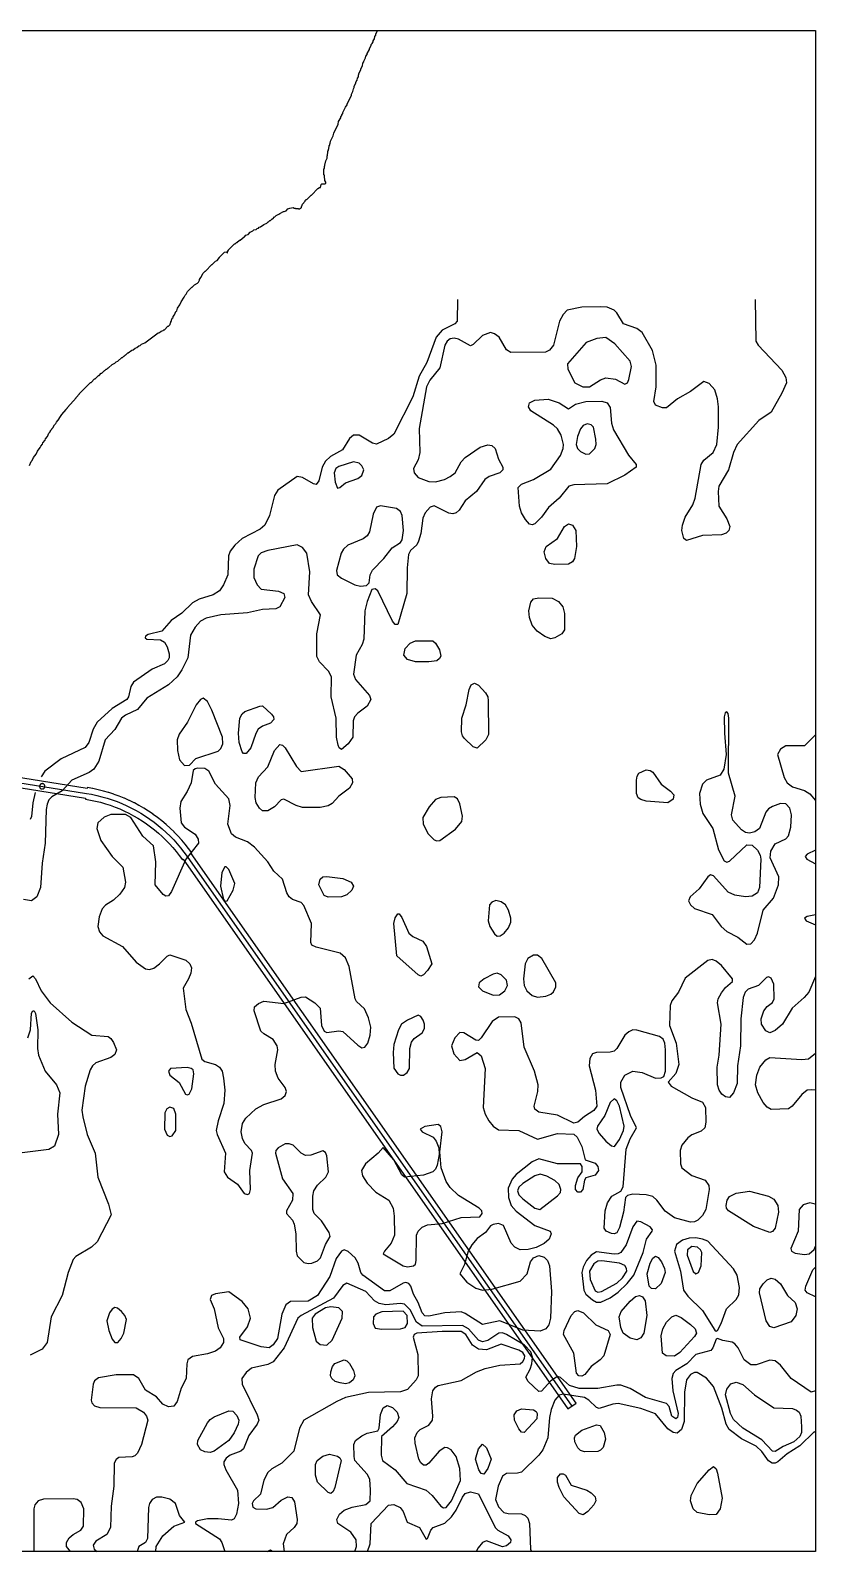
# Model space of a CAD drawing. Header units: metres. Extents: x 284000 to 318000, y 7632000 to 7666000.
# Drawn here: x 300450 to 318000, y 7632000 to 7666000 of the extents above; entities that cross this region are included whole.
import ezdxf

# ---------------------------------------------------------------- set-up
doc = ezdxf.new("R2010")
doc.units = ezdxf.units.M
doc.header["$LTSCALE"] = 10
for name, color, linetype in [('HV-DIEPTELIJN', 5, 'Continuous'), ('HV-GEUL', 5, 'Continuous'), ('HV-GEUL-AS', 1, 'Continuous'), ('HV-KUSTLIJN', 4, 'Continuous'), ('HV-ONDERGROND', 8, 'Continuous'), ('HV-SLEEPBOOT', 2, 'Continuous')]:
    doc.layers.add(name, color=color, linetype=linetype)
picture_1 = doc.add_image_def('image1.jpg', size_in_pixel=(3400, 3400))

msp = doc.modelspace()

# ---------------------------------------------------------------- linework, layer by layer
at = {"layer": 'HV-DIEPTELIJN'}
for points in [[(316646, 7659985), (316666, 7659055), (316720, 7658965), (317245, 7658407), (317334, 7658245), (317352, 7658125), (317245, 7657891), (317005, 7657470), (316735, 7657280), (316250, 7656745), (316165, 7656565), (316052, 7656175), (315840, 7655815), (315824, 7655695), (315838, 7655365), (316015, 7655084), (316086, 7654915), (316062, 7654825), (316002, 7654765), (315895, 7654728), (315475, 7654708), (315115, 7654598), (315053, 7654645), (315008, 7654825), (315022, 7654945), (315085, 7655118), (315253, 7655395), (315312, 7655545), (315439, 7656295), (315505, 7656393), (315708, 7656565), (315790, 7656745), (315833, 7657135), (315832, 7657585), (315810, 7657765), (315745, 7657963), (315625, 7658111), (315505, 7658150), (315205, 7657929), (314914, 7657765), (314665, 7657567), (314575, 7657561), (314425, 7657627), (314387, 7657705), (314440, 7658035), (314438, 7658515), (314354, 7658845), (314125, 7659250), (314005, 7659334), (313707, 7659445), (313559, 7659685), (313495, 7659748), (313345, 7659814), (313195, 7659825), (312775, 7659811), (312445, 7659744), (312355, 7659654), (312278, 7659505), (312142, 7658965), (312055, 7658851), (311965, 7658805), (311185, 7658802), (311095, 7658864), (310927, 7659145), (310825, 7659219), (310735, 7659246), (310555, 7659181), (310345, 7658980), (310285, 7658949), (310015, 7659098), (309925, 7659121), (309835, 7659107), (309768, 7659055), (309710, 7658965), (309603, 7658455), (309376, 7658185), (309301, 7658035), (309143, 7657105), (309154, 7656565), (309115, 7656404), (309016, 7656205), (309025, 7656109), (309115, 7656005), (309355, 7655921), (309505, 7655912), (309702, 7655965), (309835, 7656028), (309946, 7656115), (310080, 7656355), (310165, 7656453), (310503, 7656685), (310675, 7656737), (310765, 7656724), (310838, 7656655), (310915, 7656415), (311008, 7656235), (311010, 7656175), (310945, 7656110), (310705, 7656027), (310608, 7655965), (310423, 7655695), (310165, 7655484), (310034, 7655275), (309969, 7655215), (309895, 7655195), (309805, 7655212), (309475, 7655377), (309385, 7655341), (309271, 7655215), (309222, 7655095), (309175, 7654752), (309128, 7654585), (309085, 7654499), (308947, 7654375), (308899, 7654285), (308868, 7653985), (308860, 7653415), (308665, 7652722), (308605, 7652719), (308545, 7652796), (308215, 7653471), (308155, 7653520), (308084, 7653505), (307979, 7653235), (307928, 7653025), (307905, 7652395), (307868, 7652275), (307729, 7652035), (307670, 7651615), (307718, 7651495), (308026, 7651135), (308059, 7651045), (307980, 7650895), (307765, 7650743), (307691, 7650655), (307665, 7650565), (307653, 7650205), (307551, 7650055), (307405, 7649931), (307352, 7649965), (307326, 7650025), (307295, 7650205), (307283, 7650625), (307176, 7651105), (307180, 7651555), (307111, 7651675), (306912, 7651885), (306852, 7652005), (306853, 7652515), (306935, 7652935), (306735, 7653235), (306667, 7653385), (306699, 7653895), (306629, 7654315), (306535, 7654443), (306415, 7654500), (305758, 7654375), (305605, 7654322), (305541, 7654255), (305447, 7653955), (305446, 7653775), (305515, 7653608), (305605, 7653514), (305995, 7653467), (306114, 7653415), (306140, 7653325), (306025, 7653114), (305935, 7653073), (305635, 7653060), (305305, 7652984), (304705, 7652936), (304375, 7652861), (304255, 7652794), (304135, 7652660), (304026, 7652485), (303971, 7651975), (303836, 7651705), (303733, 7651555), (303535, 7651373), (303055, 7651075), (302845, 7650821), (302575, 7650695), (302487, 7650625), (302335, 7650371), (302119, 7650145), (301982, 7649665), (301866, 7649485), (301765, 7649416), (301375, 7649245), (301158, 7649005), (300925, 7648866), (300865, 7648802), (300821, 7648705), (300802, 7648585), (300778, 7647835), (300709, 7647385), (300676, 7646845), (300596, 7646635), (300475, 7646547), (300295, 7646578)], [(309998, 7659985), (309991, 7659505), (309934, 7659445), (309655, 7659303), (309522, 7659145), (309309, 7658575), (309137, 7658275), (308995, 7657810), (308575, 7656973), (308455, 7656881), (308185, 7656749), (308095, 7656775), (307795, 7656957), (307675, 7656955), (307585, 7656877), (307424, 7656625), (307154, 7656475), (307045, 7656373), (306973, 7656235), (306895, 7655933), (306835, 7655852), (306775, 7655864), (306535, 7656008), (306415, 7656027), (305982, 7655725), (305905, 7655605), (305795, 7655155), (305687, 7654945), (305587, 7654855), (305186, 7654645), (305020, 7654495), (304915, 7654363), (304877, 7654255), (304864, 7653835), (304765, 7653607), (304679, 7653475), (304534, 7653385), (304225, 7653285), (304071, 7653205), (303835, 7652973), (303595, 7652813), (303385, 7652573), (303085, 7652499), (303025, 7652462), (303018, 7652425), (303055, 7652391), (303355, 7652377), (303445, 7652327), (303505, 7652224), (303551, 7652065), (303548, 7651975), (303519, 7651915), (303445, 7651841), (303175, 7651722), (302755, 7651435), (302695, 7651333), (302639, 7651105), (302604, 7651045), (302275, 7650843), (301941, 7650535), (301855, 7650381), (301759, 7650085), (301675, 7649973), (301135, 7649717), (300775, 7649447), (300689, 7649313)], [(312944, 7658035), (313195, 7658190), (313315, 7658232), (313525, 7658205), (313735, 7658096), (313793, 7658125), (313825, 7658194), (313884, 7658485), (313859, 7658605), (313513, 7658995), (313315, 7659138), (313110, 7659115), (312871, 7659025), (312454, 7658545), (312466, 7658425), (312620, 7658125), (312800, 7658035), (312944, 7658035)], [(311725, 7654975), (311665, 7654950), (311605, 7654966), (311515, 7655066), (311428, 7655215), (311384, 7655365), (311353, 7655785), (311425, 7655861), (311695, 7655964), (312085, 7656190), (312295, 7656499), (312360, 7656655), (312368, 7656745), (312315, 7656955), (312235, 7657096), (312145, 7657178), (311635, 7657500), (311581, 7657585), (311605, 7657674), (311725, 7657735), (312025, 7657760), (312268, 7657675), (312475, 7657544), (312637, 7657645), (312865, 7657709), (313225, 7657710), (313341, 7657675), (313405, 7657575), (313437, 7657225), (313481, 7657075), (313820, 7656505), (313993, 7656295), (313988, 7656235), (313735, 7656060), (313345, 7655862), (312595, 7655840), (312487, 7655815), (312269, 7655545), (312031, 7655335), (311875, 7655117), (311725, 7654975)], [(312946, 7656535), (313068, 7656655), (313093, 7656745), (313090, 7656865), (313035, 7657135), (312985, 7657183), (312895, 7657207), (312805, 7657173), (312745, 7657098), (312679, 7656925), (312647, 7656745), (312680, 7656655), (312745, 7656591), (312865, 7656529), (312946, 7656535)], [(307365, 7655785), (307495, 7655891), (307765, 7655988), (307857, 7656055), (307900, 7656175), (307858, 7656265), (307795, 7656328), (307675, 7656360), (307345, 7656254), (307274, 7656205), (307238, 7656115), (307260, 7655905), (307315, 7655766), (307365, 7655785)], [(307962, 7653595), (308019, 7653655), (308044, 7653835), (308095, 7653935), (308353, 7654195), (308534, 7654435), (308721, 7654555), (308761, 7654615), (308792, 7654825), (308762, 7655155), (308725, 7655250), (308635, 7655315), (308275, 7655372), (308185, 7655343), (308113, 7655185), (308026, 7654795), (307975, 7654707), (307885, 7654638), (307548, 7654495), (307448, 7654405), (307397, 7654315), (307290, 7653925), (307308, 7653835), (307405, 7653758), (307705, 7653605), (307825, 7653580), (307962, 7653595)], [(312475, 7654071), (312175, 7654062), (312055, 7654088), (311970, 7654195), (311936, 7654345), (311976, 7654465), (312235, 7654645), (312391, 7654915), (312475, 7654973), (312565, 7654940), (312642, 7654825), (312657, 7654465), (312612, 7654195), (312565, 7654120), (312475, 7654071)], [(312175, 7652422), (312085, 7652403), (311950, 7652455), (311774, 7652575), (311665, 7652703), (311605, 7652875), (311593, 7653025), (311635, 7653222), (311695, 7653298), (311815, 7653319), (312115, 7653308), (312256, 7653235), (312349, 7653115), (312391, 7652965), (312390, 7652605), (312326, 7652515), (312175, 7652422)], [(309355, 7651885), (309055, 7651887), (308875, 7651940), (308795, 7652035), (308828, 7652185), (308935, 7652301), (309055, 7652354), (309445, 7652354), (309505, 7652302), (309592, 7652155), (309625, 7652016), (309595, 7651958), (309535, 7651911), (309355, 7651885)], [(310435, 7649957), (310345, 7649985), (310154, 7650175), (310109, 7650235), (310089, 7650325), (310090, 7650625), (310188, 7650925), (310255, 7651266), (310305, 7651375), (310375, 7651412), (310465, 7651362), (310624, 7651195), (310674, 7651105), (310684, 7651015), (310687, 7650265), (310627, 7650145), (310435, 7649957)], [(304008, 7649575), (304147, 7649725), (304645, 7649891), (304705, 7649949), (304748, 7650055), (304745, 7650205), (304504, 7650805), (304405, 7650997), (304315, 7651073), (304255, 7651047), (304157, 7650925), (303962, 7650535), (303775, 7650273), (303728, 7650145), (303734, 7649905), (303779, 7649695), (303895, 7649573), (304008, 7649575)], [(305275, 7649836), (305215, 7649839), (305185, 7649875), (305114, 7650085), (305103, 7650295), (305134, 7650625), (305185, 7650728), (305245, 7650778), (305575, 7650898), (305635, 7650900), (305841, 7650715), (305882, 7650655), (305890, 7650595), (305815, 7650514), (305635, 7650450), (305544, 7650385), (305485, 7650287), (305377, 7649965), (305275, 7649836)], [(316551, 7645585), (316632, 7645675), (316703, 7645825), (316825, 7646337), (317056, 7646605), (317168, 7646905), (317175, 7647085), (316988, 7647505), (316998, 7647655), (317095, 7647821), (317335, 7647931), (317395, 7647996), (317446, 7648195), (317464, 7648465), (317424, 7648615), (317335, 7648715), (317215, 7648717), (317035, 7648656), (316945, 7648602), (316885, 7648530), (316745, 7648165), (316645, 7648089), (316525, 7648054), (316435, 7648072), (316345, 7648131), (316152, 7648345), (316120, 7648465), (316205, 7648885), (316054, 7649395), (316060, 7650625), (316045, 7650735), (316015, 7650767), (315982, 7650745), (315960, 7650655), (315964, 7650295), (316004, 7649815), (315950, 7649485), (315865, 7649351), (315565, 7649242), (315476, 7649155), (315405, 7648945), (315417, 7648705), (315482, 7648495), (315707, 7648165), (315828, 7647685), (315955, 7647438), (316015, 7647408), (316075, 7647428), (316465, 7647795), (316585, 7647786), (316705, 7647680), (316762, 7647565), (316776, 7647475), (316750, 7646845), (316699, 7646725), (316585, 7646652), (316435, 7646635), (316195, 7646668), (316045, 7646738), (315715, 7647101), (315655, 7647125), (315595, 7647084), (315397, 7646815), (315198, 7646635), (315162, 7646545), (315205, 7646452), (315295, 7646376), (315685, 7646239), (315891, 7645975), (316015, 7645863), (316260, 7645735), (316465, 7645574), (316551, 7645585)], [(305755, 7648554), (305635, 7648557), (305569, 7648615), (305494, 7648735), (305471, 7648855), (305490, 7649185), (305545, 7649318), (305755, 7649540), (305905, 7649908), (306025, 7650039), (306085, 7650027), (306145, 7649966), (306394, 7649545), (306505, 7649439), (307345, 7649553), (307465, 7649479), (307640, 7649275), (307649, 7649185), (307585, 7649063), (307345, 7648885), (307195, 7648721), (307105, 7648669), (306925, 7648630), (306535, 7648629), (306388, 7648675), (306115, 7648817), (306055, 7648799), (305905, 7648644), (305755, 7648554)], [(318000, 7650255), (317755, 7650006), (317335, 7650013), (317215, 7649933), (317152, 7649815), (317299, 7649305), (317362, 7649185), (317485, 7649092), (317755, 7649008), (317875, 7648937), (317995, 7648791), (318000, 7648781)], [(305345, 7640005), (305369, 7640095), (305353, 7640515), (305411, 7640905), (305391, 7640965), (305245, 7641123), (305189, 7641235), (305162, 7641385), (305193, 7641565), (305264, 7641685), (305491, 7641895), (305665, 7641990), (306055, 7642118), (306143, 7642195), (306174, 7642285), (306145, 7642375), (305985, 7642585), (305927, 7642735), (305924, 7642885), (305982, 7643215), (305969, 7643305), (305875, 7643445), (305665, 7643570), (305599, 7643635), (305451, 7644085), (305456, 7644175), (305545, 7644251), (305665, 7644301), (306115, 7644253), (306505, 7644393), (306595, 7644398), (306806, 7644265), (306925, 7644145), (306953, 7643755), (307015, 7643629), (307075, 7643605), (307345, 7643642), (307435, 7643627), (307765, 7643316), (307855, 7643259), (307928, 7643275), (307995, 7643365), (308046, 7643545), (308062, 7643725), (308005, 7643927), (307915, 7644131), (307739, 7644295), (307707, 7644355), (307571, 7645075), (307495, 7645272), (307375, 7645375), (306835, 7645510), (306742, 7645555), (306720, 7645615), (306734, 7646035), (306565, 7646444), (306505, 7646506), (306309, 7646575), (306235, 7646632), (306184, 7646725), (306085, 7647032), (305889, 7647205), (305757, 7647415), (305457, 7647745), (305304, 7647865), (305035, 7647971), (304943, 7648045), (304865, 7648255), (304918, 7648675), (304887, 7648825), (304585, 7649153), (304435, 7649447), (304345, 7649505), (304195, 7649512), (304135, 7649499), (304088, 7649455), (304046, 7649185), (303955, 7648989), (303811, 7648765), (303793, 7648615), (303817, 7648285), (303895, 7648190), (304135, 7648033), (304200, 7647925), (304204, 7647835), (303921, 7647475), (303606, 7646755), (303535, 7646655), (303475, 7646648), (303415, 7646690), (303235, 7646905), (303256, 7647415), (303204, 7647775), (302965, 7647990), (302695, 7648407), (302575, 7648474), (302245, 7648472), (302095, 7648413), (301955, 7648285), (301938, 7648165), (302025, 7647895), (302277, 7647535), (302518, 7647295), (302576, 7646965), (302550, 7646845), (302447, 7646695), (302305, 7646561), (302125, 7646445), (302056, 7646365), (301988, 7646185), (301955, 7645975), (301993, 7645855), (302065, 7645764), (302508, 7645525), (302815, 7645175), (303025, 7645026), (303115, 7645008), (303205, 7645038), (303336, 7645135), (303505, 7645312), (303565, 7645337), (303925, 7645221), (304015, 7645135), (304049, 7645045), (304034, 7644925), (303985, 7644798), (303862, 7644595), (303927, 7644115), (304045, 7643810), (304284, 7643005), (304345, 7642951), (304585, 7642885), (304675, 7642830), (304734, 7642735), (304768, 7642585), (304796, 7642315), (304773, 7642015), (304644, 7641625), (304605, 7641415), (304623, 7641325), (304808, 7640905), (304777, 7640485), (304855, 7640367), (305079, 7640215), (305225, 7640005), (305305, 7639980), (305345, 7640005)], [(314695, 7648732), (314215, 7648776), (314095, 7648808), (314035, 7648850), (313999, 7648945), (313994, 7649245), (314009, 7649335), (314047, 7649395), (314215, 7649474), (314305, 7649461), (314365, 7649419), (314545, 7649155), (314755, 7649000), (314828, 7648915), (314815, 7648816), (314695, 7648732)], [(300557, 7648966), (300502, 7648735), (300475, 7648429), (300445, 7648361)], [(309601, 7647895), (309955, 7648144), (310091, 7648315), (310106, 7648435), (310045, 7648713), (309994, 7648825), (309925, 7648871), (309625, 7648853), (309505, 7648807), (309364, 7648645), (309224, 7648405), (309228, 7648255), (309342, 7648045), (309475, 7647911), (309535, 7647885), (309601, 7647895)], [(318000, 7647678), (317815, 7647585), (317771, 7647535), (317804, 7647475), (318000, 7647374)], [(304851, 7646545), (304983, 7646785), (305022, 7646935), (304885, 7647243), (304825, 7647307), (304795, 7647308), (304728, 7647175), (304698, 7646875), (304765, 7646575), (304795, 7646537), (304851, 7646545)], [(307405, 7646634), (307105, 7646624), (307015, 7646661), (306898, 7646905), (306925, 7647027), (306985, 7647078), (307075, 7647087), (307435, 7647043), (307623, 7646965), (307671, 7646875), (307633, 7646785), (307525, 7646681), (307405, 7646634)], [(310953, 7645765), (311036, 7645825), (311136, 7645945), (311188, 7646065), (311187, 7646155), (311137, 7646335), (311068, 7646455), (310975, 7646525), (310855, 7646550), (310762, 7646515), (310710, 7646455), (310680, 7646095), (310719, 7645975), (310825, 7645805), (310885, 7645759), (310953, 7645765)], [(309175, 7644864), (309115, 7644889), (308641, 7645315), (308570, 7646035), (308605, 7646165), (308665, 7646251), (308695, 7646254), (308755, 7646176), (308905, 7645823), (308995, 7645748), (309222, 7645645), (309307, 7645525), (309421, 7645135), (309326, 7644985), (309235, 7644892), (309175, 7644864)], [(318000, 7646233), (317815, 7646196), (317754, 7646155), (317793, 7646095), (318000, 7646005)], [(311968, 7644415), (312085, 7644456), (312145, 7644511), (312197, 7644625), (312191, 7644715), (311878, 7645255), (311785, 7645328), (311695, 7645334), (311572, 7645255), (311505, 7645135), (311474, 7644805), (311484, 7644655), (311545, 7644531), (311665, 7644428), (311785, 7644394), (311968, 7644415)], [(318000, 7644855), (317848, 7644505), (317747, 7644385), (317479, 7644145), (317264, 7643785), (317095, 7643647), (316975, 7643597), (316885, 7643637), (316791, 7643785), (316784, 7643905), (316843, 7644085), (316915, 7644181), (317035, 7644274), (317071, 7644355), (317068, 7644685), (317005, 7644817), (316945, 7644845), (316903, 7644835), (316727, 7644655), (316495, 7644568), (316423, 7644505), (316385, 7644385), (316328, 7643905), (316321, 7643305), (316253, 7642855), (316248, 7642465), (316165, 7642252), (316075, 7642150), (315985, 7642162), (315905, 7642225), (315844, 7642315), (315806, 7642435), (315798, 7642825), (315847, 7643095), (315888, 7643785), (315806, 7644265), (315825, 7644355), (315895, 7644489), (315985, 7644605), (316146, 7644745), (316146, 7644805), (315895, 7645103), (315775, 7645196), (315685, 7645234), (315595, 7645209), (315085, 7644819), (314939, 7644505), (314785, 7644307), (314749, 7644205), (314737, 7643755), (314884, 7643365), (314940, 7642885), (314875, 7642688), (314704, 7642495), (314769, 7642405), (315235, 7642143), (315470, 7642045), (315541, 7641925), (315548, 7641595), (315524, 7641475), (315445, 7641399), (315235, 7641315), (315145, 7641249), (315010, 7641085), (314975, 7640965), (314978, 7640665), (315010, 7640575), (315235, 7640404), (315529, 7640305), (315612, 7640185), (315620, 7640095), (315547, 7639645), (315475, 7639512), (315366, 7639405), (315295, 7639368), (315205, 7639363), (314845, 7639458), (314635, 7639605), (314455, 7639852), (314365, 7639937), (314215, 7639971), (313915, 7639988), (313795, 7639960), (313753, 7639915), (313705, 7639585), (313615, 7639246), (313555, 7639127), (313495, 7639100), (313435, 7639110), (313320, 7639165), (313273, 7639225), (313299, 7639615), (313351, 7639795), (313448, 7639945), (313645, 7640058), (313702, 7640155), (313765, 7640995), (313855, 7641223), (313997, 7641475), (313866, 7641745), (313648, 7642375), (313649, 7642495), (313740, 7642645), (313915, 7642735), (314125, 7642709), (314425, 7642584), (314545, 7642588), (314611, 7642615), (314644, 7642735), (314645, 7643215), (314634, 7643365), (314597, 7643455), (314515, 7643509), (314005, 7643655), (313915, 7643660), (313825, 7643618), (313735, 7643539), (313555, 7643247), (313495, 7643188), (313405, 7643164), (313105, 7643155), (313015, 7643123), (312955, 7643021), (312941, 7642855), (313078, 7642315), (313110, 7641955), (313045, 7641856), (312835, 7641727), (312685, 7641601), (312595, 7641578), (312235, 7641752), (311815, 7641821), (311725, 7641886), (311709, 7641955), (311795, 7642285), (311799, 7642435), (311716, 7642735), (311489, 7643275), (311420, 7643815), (311365, 7643907), (311275, 7643956), (310915, 7643948), (310769, 7643845), (310525, 7643483), (310465, 7643427), (310405, 7643431), (310135, 7643592), (310045, 7643602), (309934, 7643485), (309861, 7643305), (309916, 7643125), (310045, 7642974), (310165, 7642995), (310435, 7643157), (310525, 7643081), (310618, 7642795), (310568, 7641925), (310615, 7641775), (310697, 7641625), (310797, 7641505), (310915, 7641425), (311365, 7641411), (311785, 7641219), (312235, 7641341), (312595, 7641333), (312668, 7641265), (312778, 7641055), (312850, 7640755), (313075, 7640683), (313135, 7640605), (313145, 7640515), (313075, 7640411), (312865, 7640355), (312836, 7640305), (312798, 7640095), (312745, 7640037), (312685, 7640030), (312637, 7640095), (312634, 7640185), (312685, 7640353), (312784, 7640485), (312783, 7640605), (312745, 7640665), (312235, 7640669), (311815, 7640779), (311665, 7640708), (311305, 7640425), (311215, 7640327), (311126, 7640125), (311135, 7639915), (311198, 7639735), (311305, 7639605), (311725, 7639290), (312066, 7639165), (312091, 7639105), (312044, 7638985), (311935, 7638883), (311755, 7638795), (311575, 7638749), (311395, 7638743), (311275, 7638804), (311193, 7638895), (311023, 7639285), (310915, 7639332), (310795, 7639314), (310735, 7639281), (310624, 7639135), (310435, 7639001), (310315, 7638859), (310236, 7638715), (310149, 7638415), (310048, 7638205), (310202, 7638025), (310405, 7637890), (310555, 7637845), (310765, 7637868), (311395, 7638044), (311552, 7638205), (311629, 7638475), (311692, 7638565), (311815, 7638615), (311935, 7638581), (312007, 7638505), (312049, 7638385), (312097, 7637815), (312072, 7637215), (312036, 7637065), (311971, 7636975), (311845, 7636926), (311455, 7636946), (310945, 7637155), (310555, 7637072), (310165, 7637324), (310075, 7637355), (309715, 7637338), (309355, 7637265), (309265, 7637270), (309204, 7637335), (309115, 7637566), (309010, 7637755), (308954, 7637935), (308905, 7637994), (308845, 7638013), (308785, 7638001), (308485, 7637830), (308365, 7637825), (307883, 7638175), (307839, 7638235), (307774, 7638445), (307709, 7638565), (307555, 7638708), (307465, 7638743), (307405, 7638713), (307285, 7638552), (307144, 7638145), (306866, 7637725), (306655, 7637599), (306265, 7637589), (306157, 7637515), (306069, 7637305), (305971, 7636765), (305875, 7636620), (305785, 7636556), (305605, 7636574), (305137, 7636735), (305130, 7636795), (305305, 7637021), (305368, 7637215), (305314, 7637425), (305185, 7637591), (304885, 7637806), (304585, 7637762), (304494, 7637725), (304468, 7637635), (304558, 7637425), (304645, 7636999), (304765, 7636765), (304765, 7636675), (304691, 7636555), (304585, 7636477), (304405, 7636417), (304075, 7636357), (303968, 7636285), (303944, 7636195), (303931, 7635865), (303816, 7635655), (303732, 7635355), (303655, 7635251), (303540, 7635235), (303411, 7635295), (303265, 7635458), (303025, 7635611), (302873, 7635865), (302755, 7635950), (302365, 7635952), (301975, 7635880), (301885, 7635819), (301854, 7635745), (301810, 7635385), (301825, 7635323), (301885, 7635255), (302005, 7635217), (302815, 7635210), (302980, 7635115), (303045, 7635025), (303072, 7634935), (302931, 7634395), (302845, 7634202), (302785, 7634142), (302725, 7634120), (302425, 7634102), (302365, 7634060), (302323, 7633975), (302312, 7633465), (302255, 7633015), (302239, 7632535), (302155, 7632381), (301915, 7632233), (301856, 7632145), (301874, 7632055), (301939, 7632000)], [(310933, 7644445), (311052, 7644535), (311113, 7644655), (311088, 7644775), (310975, 7644894), (310885, 7644925), (310795, 7644907), (310589, 7644805), (310477, 7644715), (310466, 7644625), (310557, 7644535), (310795, 7644440), (310933, 7644445)], [(300415, 7644800), (300505, 7644865), (300565, 7644802), (300688, 7644535), (300895, 7644265), (301375, 7643835), (301825, 7643541), (302185, 7643512), (302245, 7643469), (302305, 7643380), (302377, 7643215), (302335, 7643110), (302245, 7643046), (301915, 7642925), (301836, 7642855), (301783, 7642765), (301674, 7642405), (301601, 7641865), (301618, 7641715), (301717, 7641325), (301899, 7640905), (301954, 7640365), (302193, 7639765), (302256, 7639525), (301945, 7638920), (301815, 7638805), (301465, 7638596), (301405, 7638528), (301292, 7638235), (301160, 7637725), (300914, 7637245), (300828, 7636675), (300715, 7636527), (300445, 7636391)], [(300395, 7643485), (300453, 7643665), (300475, 7644031), (300505, 7644087), (300535, 7644084), (300566, 7644025), (300613, 7643665), (300605, 7643245), (300630, 7643095), (300776, 7642735), (301033, 7642435), (301108, 7642255), (301056, 7641775), (301074, 7641325), (300985, 7641065), (300865, 7640986), (300205, 7640903)], [(308789, 7642645), (308873, 7642705), (308920, 7642795), (308933, 7643245), (308965, 7643383), (309025, 7643467), (309205, 7643598), (309255, 7643695), (309258, 7643785), (309226, 7643875), (309175, 7643960), (309115, 7643991), (308875, 7643879), (308747, 7643785), (308680, 7643665), (308576, 7643335), (308557, 7643155), (308575, 7642808), (308665, 7642678), (308725, 7642645), (308789, 7642645)], [(317395, 7641893), (317005, 7641883), (316915, 7641934), (316825, 7642041), (316711, 7642255), (316657, 7642435), (316686, 7642645), (316756, 7642825), (316885, 7642988), (316975, 7643043), (317695, 7642996), (317845, 7643016), (318000, 7643140)], [(304001, 7642225), (304055, 7642345), (304100, 7642675), (304089, 7642765), (304045, 7642801), (303955, 7642819), (303584, 7642795), (303538, 7642735), (303565, 7642649), (303775, 7642485), (303920, 7642225), (303955, 7642208), (304001, 7642225)], [(318000, 7642310), (317905, 7642322), (317815, 7642311), (317695, 7642218), (317480, 7641955), (317395, 7641893)], [(303615, 7641295), (303697, 7641415), (303699, 7641775), (303655, 7641902), (303565, 7641933), (303501, 7641895), (303453, 7641805), (303449, 7641445), (303505, 7641309), (303565, 7641279), (303615, 7641295)], [(313507, 7641055), (313615, 7641207), (313709, 7641415), (313724, 7641505), (313615, 7641959), (313555, 7642076), (313495, 7642116), (313405, 7642037), (313286, 7641745), (313126, 7641505), (313113, 7641445), (313165, 7641343), (313314, 7641175), (313435, 7641068), (313507, 7641055)], [(309016, 7638385), (309055, 7638423), (309072, 7638505), (309079, 7639075), (309119, 7639165), (309205, 7639254), (309325, 7639300), (309655, 7639336), (310075, 7639469), (310495, 7639481), (310551, 7639555), (310537, 7639615), (310484, 7639675), (310015, 7639956), (309835, 7640136), (309744, 7640275), (309631, 7640575), (309602, 7640935), (309655, 7641385), (309625, 7641502), (309565, 7641544), (309265, 7641498), (309163, 7641445), (309204, 7641385), (309455, 7641265), (309520, 7641175), (309581, 7641025), (309590, 7640875), (309543, 7640635), (309507, 7640545), (309445, 7640485), (309235, 7640410), (308815, 7640369), (308755, 7640422), (308573, 7640755), (308335, 7641035), (308221, 7640905), (307940, 7640665), (307853, 7640515), (307874, 7640395), (307975, 7640234), (308174, 7640035), (308458, 7639855), (308559, 7639675), (308584, 7639495), (308589, 7639075), (308515, 7638890), (308362, 7638715), (308337, 7638655), (308785, 7638389), (308875, 7638367), (309016, 7638385)], [(306739, 7638445), (306865, 7638498), (306931, 7638565), (307045, 7638867), (307153, 7639045), (307128, 7639135), (306955, 7639389), (306791, 7639555), (306760, 7639645), (306761, 7639945), (306786, 7640065), (306865, 7640190), (307050, 7640365), (307110, 7640485), (307078, 7640845), (307045, 7640923), (306985, 7640954), (306715, 7640862), (306595, 7640856), (306505, 7640904), (306325, 7641081), (306235, 7641116), (306145, 7641115), (305986, 7641025), (305938, 7640965), (305928, 7640905), (306087, 7640335), (306318, 7640005), (306305, 7639855), (306175, 7639619), (306173, 7639555), (306311, 7639405), (306349, 7639315), (306379, 7639105), (306388, 7638715), (306415, 7638607), (306565, 7638464), (306655, 7638437), (306739, 7638445)], [(311833, 7639645), (312235, 7639952), (312295, 7640029), (312308, 7640095), (312265, 7640204), (312175, 7640293), (311995, 7640389), (311845, 7640434), (311725, 7640402), (311455, 7640226), (311365, 7640142), (311337, 7640065), (311368, 7639975), (311455, 7639884), (311725, 7639675), (311833, 7639645)], [(316975, 7639134), (316615, 7639266), (316054, 7639615), (316009, 7639675), (315999, 7639735), (316027, 7639855), (316075, 7639935), (316225, 7640013), (316525, 7640053), (316945, 7639942), (317065, 7639878), (317157, 7639735), (317169, 7639585), (317095, 7639227), (317035, 7639155), (316975, 7639134)], [(318000, 7639757), (317989, 7639765), (317875, 7639794), (317725, 7639748), (317636, 7639645), (317614, 7639165), (317448, 7638775), (317465, 7638715), (317545, 7638669), (317755, 7638641), (317859, 7638655)], [(313198, 7637575), (313405, 7637674), (313585, 7637797), (313792, 7637995), (313938, 7638175), (314146, 7638685), (314224, 7638985), (314348, 7639165), (314353, 7639195), (314302, 7639255), (314095, 7639368), (314005, 7639382), (313915, 7639258), (313765, 7638853), (313645, 7638685), (313585, 7638653), (313495, 7638644), (313105, 7638702), (312985, 7638628), (312881, 7638505), (312806, 7638355), (312776, 7638235), (312818, 7637845), (312865, 7637755), (313015, 7637624), (313105, 7637574), (313198, 7637575)], [(315808, 7636945), (315892, 7637095), (316008, 7637425), (316225, 7637633), (316285, 7637742), (316302, 7637905), (316247, 7638175), (316165, 7638318), (315595, 7638935), (315475, 7638985), (315325, 7639010), (315175, 7639002), (315025, 7638962), (314893, 7638865), (314849, 7638715), (314977, 7638265), (315050, 7637845), (315145, 7637710), (315475, 7637385), (315745, 7636948), (315775, 7636925), (315808, 7636945)], [(315380, 7638235), (315441, 7638385), (315456, 7638685), (315430, 7638745), (315360, 7638805), (315235, 7638820), (315135, 7638745), (315128, 7638625), (315265, 7638259), (315325, 7638206), (315380, 7638235)], [(317859, 7638655), (317965, 7638749), (318000, 7638828)], [(313212, 7637815), (313555, 7637998), (313686, 7638115), (313779, 7638265), (313775, 7638325), (313735, 7638392), (313615, 7638450), (313225, 7638496), (313135, 7638491), (313045, 7638429), (312947, 7638265), (312964, 7638085), (313075, 7637831), (313135, 7637796), (313212, 7637815)], [(314425, 7637873), (314335, 7637879), (314281, 7637935), (314232, 7638205), (314305, 7638447), (314365, 7638555), (314425, 7638603), (314485, 7638576), (314557, 7638475), (314626, 7638325), (314638, 7638235), (314550, 7637995), (314425, 7637873)], [(317065, 7637003), (316975, 7637034), (316897, 7637155), (316743, 7637785), (316757, 7637875), (316825, 7637986), (316915, 7638072), (317005, 7638111), (317095, 7638088), (317215, 7637982), (317370, 7637725), (317545, 7637567), (317591, 7637425), (317560, 7637275), (317455, 7637132), (317065, 7637003)], [(318000, 7637696), (317813, 7637785), (317764, 7637845), (317779, 7637935), (317939, 7638295), (318000, 7638358)], [(318000, 7635592), (317905, 7635565), (317454, 7635865), (317218, 7636165), (317095, 7636264), (316975, 7636279), (316675, 7636176), (316555, 7636175), (316405, 7636289), (316268, 7636555), (316195, 7636643), (316135, 7636678), (315925, 7636715), (315805, 7636764), (315775, 7636748), (315703, 7636555), (315658, 7636495), (315325, 7636403), (315122, 7636195), (314875, 7636045), (314815, 7635979), (314789, 7635865), (314807, 7635595), (314932, 7635085), (314910, 7634995), (314875, 7634965), (314786, 7635025), (314725, 7635242), (314665, 7635313), (314198, 7635445), (313855, 7635646), (313645, 7635719), (313555, 7635722), (313135, 7635648), (312715, 7635642), (312501, 7635715), (312295, 7635891), (312235, 7635915), (312085, 7635817), (311875, 7635589), (311815, 7635579), (311577, 7635805), (311525, 7635895), (311623, 7636075), (311659, 7636195), (311675, 7636345), (311637, 7636465), (311496, 7636615), (311088, 7636855), (311005, 7636892), (310921, 7636885), (310675, 7636721), (310555, 7636685), (310465, 7636729), (310241, 7636975), (310105, 7637054), (309205, 7637041), (309077, 7637125), (308935, 7637407), (308815, 7637532), (308725, 7637547), (308395, 7637516), (308245, 7637545), (308143, 7637605), (307945, 7637814), (307525, 7637999), (307435, 7637946), (307225, 7637662), (306502, 7637275), (306426, 7637215), (306125, 7636555), (305875, 7636244), (305755, 7636179), (305395, 7636102), (305275, 7636002), (305173, 7635865), (305186, 7635745), (305518, 7635055), (305553, 7634935), (305522, 7634845), (305335, 7634598), (305215, 7634298), (305153, 7634245), (304915, 7634158), (304825, 7634086), (304771, 7634005), (304770, 7633945), (304820, 7633825), (305076, 7633375), (305098, 7633075), (305056, 7632835), (305005, 7632732), (304945, 7632700), (304645, 7632735), (304405, 7632729), (304188, 7632685), (304142, 7632655), (304143, 7632625), (304675, 7632285), (304726, 7632205), (304797, 7632000)], [(302401, 7636675), (302479, 7636765), (302535, 7636885), (302595, 7637185), (302559, 7637275), (302485, 7637366), (302395, 7637442), (302335, 7637454), (302275, 7637417), (302215, 7637334), (302158, 7637155), (302203, 7636945), (302275, 7636749), (302335, 7636672), (302401, 7636675)], [(307077, 7636615), (307195, 7636723), (307416, 7637215), (307422, 7637365), (307345, 7637446), (307165, 7637469), (307045, 7637446), (306816, 7637305), (306746, 7637215), (306758, 7637005), (306835, 7636705), (306925, 7636625), (307077, 7636615)], [(314005, 7636733), (313855, 7636772), (313702, 7636885), (313648, 7637005), (313613, 7637245), (313652, 7637365), (313855, 7637596), (313975, 7637705), (314065, 7637725), (314135, 7637695), (314192, 7637605), (314227, 7637275), (314160, 7636885), (314095, 7636781), (314005, 7636733)], [(308720, 7636975), (308830, 7637005), (308875, 7637099), (308872, 7637275), (308785, 7637375), (308305, 7637355), (308169, 7637305), (308119, 7637245), (308111, 7637095), (308155, 7636997), (308305, 7636973), (308720, 7636975)], [(312775, 7635922), (312711, 7635925), (312654, 7635985), (312593, 7636435), (312368, 7636855), (312383, 7636945), (312537, 7637275), (312619, 7637365), (312685, 7637391), (312812, 7637335), (313089, 7637065), (313366, 7636945), (313411, 7636855), (313266, 7636375), (313187, 7636285), (312985, 7636140), (312839, 7635955), (312775, 7635922)], [(314845, 7636370), (314661, 7636375), (314576, 7636435), (314551, 7636825), (314585, 7636975), (314666, 7637125), (314785, 7637250), (314875, 7637281), (314995, 7637231), (315205, 7637078), (315306, 7636975), (315338, 7636885), (315295, 7636805), (314965, 7636450), (314845, 7636370)], [(307703, 7632000), (307739, 7632115), (307729, 7632265), (307615, 7632437), (307322, 7632625), (307298, 7632715), (307357, 7632835), (307465, 7632926), (307645, 7632992), (307945, 7633050), (308041, 7633135), (308055, 7633375), (308038, 7633615), (307975, 7633729), (307705, 7634035), (307684, 7634125), (307682, 7634395), (307716, 7634485), (307855, 7634589), (307975, 7634644), (308215, 7634697), (308245, 7634759), (308275, 7635067), (308335, 7635212), (308425, 7635262), (308545, 7635221), (308647, 7635115), (308685, 7634995), (308647, 7634905), (308545, 7634787), (308296, 7634575), (308288, 7634155), (308321, 7634035), (308605, 7633830), (308863, 7633525), (309295, 7633370), (309432, 7633255), (309625, 7633015), (309685, 7632979), (309745, 7632986), (309864, 7633135), (310062, 7633585), (310045, 7633854), (309969, 7634125), (309857, 7634275), (309775, 7634322), (309715, 7634328), (309585, 7634245), (309355, 7633974), (309295, 7633934), (309235, 7633934), (309175, 7633980), (309129, 7634065), (309047, 7634425), (309046, 7634545), (309095, 7634665), (309159, 7634725), (309355, 7634825), (309436, 7634935), (309448, 7635025), (309412, 7635415), (309446, 7635595), (309505, 7635678), (309567, 7635715), (310075, 7635821), (310422, 7636015), (310615, 7636092), (310945, 7636168), (311395, 7636198), (311455, 7636247), (311493, 7636315), (311498, 7636375), (311455, 7636451), (311365, 7636504), (310975, 7636633), (310645, 7636511), (310465, 7636522), (310328, 7636615), (310185, 7636855), (310075, 7636919), (309655, 7636920), (309085, 7636881), (309027, 7636855), (309002, 7636795), (309106, 7636405), (309120, 7635925), (309074, 7635835), (308875, 7635624), (308725, 7635568), (308005, 7635553), (307495, 7635442), (307301, 7635355), (306558, 7634935), (306465, 7634755), (306339, 7634245), (306068, 7633975), (305845, 7633847), (305755, 7633765), (305665, 7633597), (305590, 7633285), (305435, 7633135), (305405, 7633075), (305425, 7632996), (305485, 7632955), (305725, 7632950), (305867, 7632985), (306055, 7633151), (306205, 7633225), (306295, 7633207), (306355, 7633115), (306411, 7632715), (306404, 7632625), (306347, 7632535), (306175, 7632380), (306102, 7632175), (306119, 7632000)], [(307585, 7635773), (307495, 7635751), (307375, 7635768), (307265, 7635805), (307184, 7635865), (307160, 7635925), (307165, 7636015), (307200, 7636135), (307255, 7636207), (307465, 7636286), (307525, 7636266), (307585, 7636206), (307672, 7636045), (307703, 7635925), (307667, 7635835), (307585, 7635773)], [(318000, 7634663), (317965, 7634678), (317649, 7634365), (317365, 7634185), (317155, 7634005), (317095, 7633975), (317027, 7633975), (316945, 7634029), (316795, 7634240), (316675, 7634354), (316345, 7634520), (316072, 7634725), (316004, 7634845), (315901, 7635205), (315715, 7635688), (315565, 7635873), (315355, 7636001), (315295, 7636000), (315203, 7635955), (315112, 7635835), (315072, 7635565), (315064, 7634905), (315002, 7634725), (314905, 7634647), (314815, 7634660), (314695, 7634740), (314425, 7635076), (314095, 7635201), (313585, 7635309), (313465, 7635293), (313165, 7635195), (313105, 7635222), (312933, 7635385), (312834, 7635445), (312355, 7635516), (312265, 7635494), (312173, 7635385), (312088, 7635175), (312051, 7634995), (312018, 7634545), (311907, 7634275), (311813, 7634155), (311425, 7633778), (311335, 7633752), (311095, 7633742), (311005, 7633683), (310905, 7633465), (310849, 7633165), (310915, 7633003), (311035, 7632872), (311125, 7632850), (311425, 7632844), (311510, 7632805), (311567, 7632745), (311608, 7632625), (311627, 7632055), (311650, 7632000)], [(317095, 7634239), (317035, 7634248), (316795, 7634497), (316375, 7634758), (316165, 7634951), (316102, 7635085), (315990, 7635505), (316015, 7635628), (316105, 7635750), (316225, 7635784), (316375, 7635732), (316636, 7635505), (317065, 7635214), (317485, 7635195), (317575, 7635164), (317635, 7635115), (317674, 7635025), (317687, 7634785), (317685, 7634665), (317650, 7634575), (317515, 7634454), (317275, 7634352), (317095, 7634239)], [(304465, 7634211), (304345, 7634229), (304255, 7634273), (304181, 7634395), (304195, 7634485), (304406, 7634875), (304465, 7634952), (304555, 7635009), (304885, 7635145), (304975, 7635137), (305065, 7635042), (305110, 7634935), (305095, 7634845), (305005, 7634653), (304882, 7634485), (304555, 7634242), (304465, 7634211)], [(311485, 7634658), (311425, 7634667), (311365, 7634743), (311271, 7634935), (311265, 7635055), (311326, 7635145), (311425, 7635193), (311695, 7635171), (311755, 7635132), (311780, 7635085), (311769, 7634965), (311485, 7634658)], [(313135, 7634239), (312835, 7634231), (312745, 7634257), (312685, 7634320), (312618, 7634455), (312609, 7634545), (312636, 7634605), (312775, 7634715), (313105, 7634830), (313182, 7634815), (313277, 7634665), (313306, 7634515), (313255, 7634329), (313195, 7634263), (313135, 7634239)], [(310585, 7633733), (310525, 7633748), (310472, 7633825), (310397, 7634065), (310465, 7634299), (310555, 7634399), (310645, 7634320), (310751, 7634065), (310675, 7633856), (310585, 7633733)], [(307165, 7633301), (307105, 7633319), (306867, 7633555), (306824, 7633705), (306824, 7633945), (306859, 7634035), (306985, 7634129), (307135, 7634175), (307315, 7634132), (307365, 7634095), (307394, 7634035), (307254, 7633435), (307217, 7633345), (307165, 7633301)], [(312805, 7632823), (312715, 7632849), (312372, 7633225), (312265, 7633434), (312231, 7633555), (312235, 7633653), (312295, 7633736), (312355, 7633741), (312407, 7633705), (312535, 7633483), (312886, 7633375), (312985, 7633315), (313071, 7633225), (313086, 7633135), (313040, 7633045), (312911, 7632895), (312805, 7632823)], [(315775, 7632831), (315625, 7632820), (315355, 7632876), (315265, 7632955), (315205, 7633135), (315222, 7633255), (315355, 7633518), (315625, 7633830), (315715, 7633898), (315775, 7633849), (315805, 7633754), (315913, 7633195), (315870, 7632955), (315775, 7632831)], [(301348, 7632000), (301256, 7632115), (301258, 7632205), (301315, 7632307), (301403, 7632385), (301576, 7632475), (301637, 7632565), (301645, 7632955), (301585, 7633096), (301495, 7633162), (301405, 7633177), (300745, 7633169), (300624, 7633135), (300547, 7633045), (300527, 7632955), (300526, 7632000)], [(303253, 7632000), (303261, 7632115), (303413, 7632355), (303655, 7632568), (303899, 7632655), (303781, 7632805), (303692, 7633075), (303565, 7633171), (303385, 7633213), (303265, 7633213), (303175, 7633161), (303111, 7633075), (303090, 7632985), (303069, 7632295), (303021, 7632205), (302875, 7632114), (302847, 7632025), (302847, 7632000)], [(307981, 7632000), (308047, 7632175), (308068, 7632625), (308455, 7633041), (308575, 7633050), (308716, 7632985), (308779, 7632895), (308873, 7632655), (309148, 7632535), (309295, 7632281), (309325, 7632292), (309402, 7632475), (309450, 7632535), (309715, 7632637), (309865, 7632775), (309970, 7632925), (310105, 7633217), (310165, 7633298), (310285, 7633336), (310465, 7633289), (310838, 7632535), (310899, 7632475), (311130, 7632355), (311187, 7632265), (311178, 7632205), (311095, 7632128), (311005, 7632108), (310645, 7632238), (310555, 7632201), (310456, 7632085), (310416, 7632000)], [(305744, 7632000), (305755, 7632011), (305815, 7632036), (305845, 7632016), (305852, 7632000)]]:
    msp.add_lwpolyline(points, dxfattribs=at)
at = {"layer": 'HV-GEUL'}
msp.add_lwpolyline([(299216, 7649232), (301683, 7648838), (301679, 7648819), (301794, 7648798), (301905, 7648775), (301905, 7648775), (302016, 7648747), (302125, 7648715), (302233, 7648680), (302341, 7648641), (302446, 7648598), (302550, 7648552), (302653, 7648502), (302753, 7648448), (302852, 7648391), (302949, 7648331), (303043, 7648267), (303135, 7648200), (303225, 7648130), (303312, 7648056), (303397, 7647980), (303479, 7647901), (303558, 7647819), (303634, 7647734), (303707, 7647647), (303778, 7647557), (303846, 7647463), (303862, 7647475), (312465, 7635189), (312645, 7635315), (304041, 7647602), (304040, 7647604), (304056, 7647616), (303987, 7647712), (303984, 7647715), (303911, 7647809), (303908, 7647812), (303832, 7647903), (303829, 7647906), (303750, 7647994), (303747, 7647998), (303664, 7648083), (303661, 7648086), (303576, 7648169), (303573, 7648172), (303485, 7648251), (303481, 7648254), (303390, 7648330), (303387, 7648333), (303294, 7648406), (303290, 7648409), (303194, 7648478), (303190, 7648481), (303092, 7648547), (303088, 7648550), (302988, 7648613), (302984, 7648615), (302881, 7648674), (302877, 7648677), (302773, 7648732), (302769, 7648734), (302662, 7648786), (302658, 7648788), (302550, 7648837), (302546, 7648838), (302436, 7648883), (302432, 7648884), (302321, 7648925), (302316, 7648927), (302204, 7648963), (302199, 7648965), (302085, 7648997), (302081, 7648999), (301966, 7649027), (301962, 7649028), (301846, 7649053), (301841, 7649054), (301725, 7649075), (301721, 7649055), (301719, 7649055), (299250, 7649449)], dxfattribs=at)
at = {"layer": 'HV-GEUL-AS'}
msp.add_lwpolyline([(299233, 7649341), (301702, 7648947), (301819, 7648926), (301934, 7648901), (302049, 7648872), (302163, 7648840), (302276, 7648803), (302387, 7648762), (302497, 7648718), (302605, 7648670), (302712, 7648618), (302816, 7648562), (302919, 7648502), (303019, 7648440), (303118, 7648373), (303213, 7648304), (303307, 7648231), (303398, 7648154), (303486, 7648075), (303571, 7647993), (303653, 7647907), (303732, 7647819), (303808, 7647729), (303881, 7647635), (303951, 7647539), (312555, 7635252)], dxfattribs=at)
at = {"layer": 'HV-KUSTLIJN'}
msp.add_lwpolyline([(300430, 7656275), (300470, 7656365), (300490, 7656385), (300520, 7656455), (300580, 7656525), (300610, 7656595), (300670, 7656675), (300680, 7656705), (300720, 7656755), (300730, 7656785), (300780, 7656845), (300790, 7656875), (300830, 7656925), (300860, 7656995), (300890, 7657025), (300890, 7657035), (300910, 7657055), (300910, 7657065), (300930, 7657085), (300930, 7657095), (300950, 7657115), (300990, 7657185), (301020, 7657215), (301030, 7657245), (301090, 7657315), (301090, 7657325), (301110, 7657345), (301150, 7657415), (301250, 7657525), (301250, 7657535), (301280, 7657565), (301280, 7657575), (301470, 7657785), (301470, 7657795), (301550, 7657875), (301550, 7657885), (301795, 7658130), (301805, 7658130), (301885, 7658210), (301895, 7658210), (301975, 7658290), (301985, 7658290), (302035, 7658340), (302045, 7658340), (302105, 7658400), (302115, 7658400), (302145, 7658430), (302155, 7658430), (302185, 7658460), (302195, 7658460), (302275, 7658530), (302335, 7658560), (302365, 7658590), (302405, 7658610), (302495, 7658690), (302505, 7658690), (302535, 7658720), (302545, 7658720), (302575, 7658750), (302585, 7658750), (302625, 7658790), (302635, 7658790), (302715, 7658850), (302745, 7658860), (302795, 7658900), (302825, 7658910), (302875, 7658950), (302905, 7658960), (302935, 7658990), (303005, 7659020), (303305, 7659240), (303335, 7659250), (303375, 7659280), (303415, 7659290), (303435, 7659310), (303445, 7659310), (303525, 7659390), (303535, 7659390), (303570, 7659425), (303580, 7659465), (303590, 7659475), (303590, 7659495), (303600, 7659505), (303600, 7659525), (303620, 7659565), (303640, 7659585), (303640, 7659605), (303670, 7659645), (303700, 7659715), (303720, 7659735), (303740, 7659795), (303790, 7659865), (303820, 7659935), (303890, 7660035), (303910, 7660085), (303930, 7660105), (303960, 7660165), (304055, 7660260), (304065, 7660260), (304115, 7660310), (304185, 7660350), (304210, 7660375), (304230, 7660415), (304230, 7660435), (304260, 7660475), (304310, 7660575), (304355, 7660620), (304365, 7660620), (304505, 7660770), (304515, 7660770), (304585, 7660840), (304625, 7660860), (304680, 7660925), (304680, 7660935), (304785, 7661040), (304825, 7661050), (304855, 7661020), (304860, 7661065), (304880, 7661085), (304880, 7661095), (305015, 7661230), (305025, 7661230), (305055, 7661260), (305065, 7661260), (305125, 7661310), (305135, 7661310), (305225, 7661390), (305235, 7661390), (305265, 7661420), (305315, 7661440), (305365, 7661490), (305425, 7661520), (305445, 7661540), (305495, 7661550), (305515, 7661570), (305545, 7661580), (305565, 7661600), (305595, 7661610), (305665, 7661660), (305735, 7661690), (305765, 7661720), (305775, 7661720), (305805, 7661750), (305815, 7661750), (305855, 7661790), (305865, 7661790), (305905, 7661830), (305915, 7661830), (305945, 7661860), (306005, 7661890), (306025, 7661910), (306105, 7661950), (306125, 7661950), (306165, 7661970), (306205, 7662010), (306245, 7662030), (306325, 7662040), (306335, 7662030), (306365, 7662030), (306375, 7662020), (306435, 7662020), (306445, 7662010), (306465, 7662010), (306485, 7662030), (306495, 7662030), (306510, 7662045), (306510, 7662065), (306520, 7662075), (306530, 7662115), (306590, 7662185), (306590, 7662195), (306615, 7662220), (306625, 7662220), (306725, 7662320), (306735, 7662320), (306875, 7662470), (306915, 7662490), (306935, 7662490), (306950, 7662555), (306965, 7662570), (307035, 7662570), (307050, 7662585), (307050, 7662605), (307030, 7662645), (307030, 7662685), (307020, 7662695), (307020, 7662765), (307010, 7662775), (307010, 7662905), (307020, 7662915), (307020, 7662965), (307030, 7662975), (307030, 7663005), (307040, 7663015), (307050, 7663085), (307080, 7663145), (307080, 7663195), (307090, 7663205), (307090, 7663245), (307100, 7663255), (307100, 7663305), (307110, 7663315), (307110, 7663345), (307120, 7663355), (307120, 7663385), (307130, 7663395), (307130, 7663425), (307140, 7663435), (307140, 7663465), (307150, 7663475), (307160, 7663525), (307220, 7663645), (307230, 7663705), (307330, 7663905), (307340, 7663965), (307390, 7664045), (307390, 7664065), (307410, 7664095), (307410, 7664115), (307430, 7664145), (307430, 7664165), (307490, 7664285), (307530, 7664335), (307530, 7664355), (307630, 7664555), (307630, 7664575), (307660, 7664635), (307670, 7664695), (307690, 7664725), (307690, 7664755), (307720, 7664805), (307730, 7664855), (307750, 7664885), (307760, 7664935), (307780, 7664965), (307780, 7665005), (307790, 7665015), (307790, 7665035), (307830, 7665105), (307840, 7665155), (307870, 7665205), (307880, 7665265), (307900, 7665295), (307900, 7665315), (307940, 7665385), (307950, 7665425), (307980, 7665465), (307980, 7665485), (308030, 7665575), (308030, 7665595), (308070, 7665665), (308070, 7665685), (308090, 7665705), (308110, 7665745), (308110, 7665765), (308140, 7665815), (308150, 7665865), (308170, 7665895), (308170, 7665915), (308210, 7665995)], dxfattribs=at)
at = {"layer": 'HV-SLEEPBOOT'}
msp.add_lwpolyline([(300773, 7649115), (300772, 7649121), (300770, 7649126), (300768, 7649131), (300765, 7649137), (300762, 7649141), (300758, 7649146), (300753, 7649150), (300749, 7649153), (300744, 7649157), (300739, 7649159), (300733, 7649161), (300727, 7649163), (300722, 7649164), (300716, 7649164), (300710, 7649164), (300704, 7649163), (300698, 7649162), (300693, 7649160), (300687, 7649158), (300682, 7649155), (300677, 7649152), (300673, 7649148), (300669, 7649143), (300665, 7649139), (300662, 7649134), (300659, 7649129), (300657, 7649123), (300656, 7649117), (300655, 7649112), (300654, 7649106), (300655, 7649100), (300655, 7649094), (300657, 7649088), (300658, 7649083), (300661, 7649077), (300664, 7649072), (300667, 7649067), (300671, 7649063), (300675, 7649059), (300680, 7649055), (300685, 7649052), (300690, 7649049), (300696, 7649047), (300701, 7649046), (300707, 7649045), (300713, 7649044), (300719, 7649045), (300725, 7649045), (300731, 7649047), (300736, 7649048), (300742, 7649051), (300747, 7649054), (300751, 7649057), (300756, 7649061), (300760, 7649065), (300764, 7649070), (300767, 7649075), (300769, 7649080), (300771, 7649086), (300773, 7649091), (300774, 7649097), (300774, 7649103), (300774, 7649109), (300773, 7649115)], close=True, dxfattribs=at)

# ---------------------------------------------------------------- pictures from other files: only their frames are drawn
at = {"layer": 'HV-ONDERGROND'}
image = msp.add_image(picture_1, insert=(284000, 7632000), size_in_units=(34000, 34000), dxfattribs=at)

doc.saveas('drawing.dxf')
